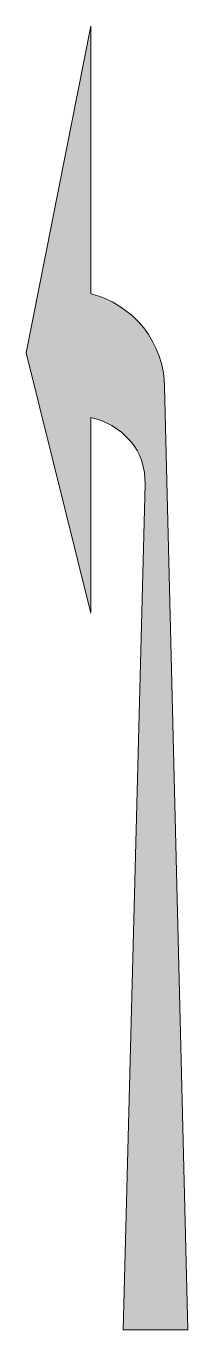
# Model space of a CAD drawing. Header units: metres. Extents: x 183 to 216, y 8 to 274.
import ezdxf

# ---------------------------------------------------------------- set-up
doc = ezdxf.new("R2010")
doc.units = ezdxf.units.M
doc.layers.add('FILL_WHITE_FFFFFF', color=7, linetype='Continuous', true_color=0xffffff)

msp = doc.modelspace()

# ---------------------------------------------------------------- hatches: boundary and pattern name
at = {"layer": 'FILL_WHITE_FFFFFF', "true_color": 0xffffff}
h = msp.add_hatch(color=7, dxfattribs=at)
h.dxf.hatch_style = 1
h.paths.add_polyline_path([(182.55, 207.45), (195.75, 274.05), (195.75, 219.45), (197.21, 219.04), (198.66, 218.5), (200.09, 217.82), (201.49, 217.01), (202.84, 216.08), (204.15, 215.02), (205.38, 213.84), (206.55, 212.55), (207.51, 211.17), (208.35, 209.75), (209.07, 208.28), (209.66, 206.77), (210.13, 205.24), (210.47, 203.69), (210.68, 202.12), (210.75, 200.55), (215.55, 8.25), (202.35, 8.25), (206.85, 180.75), (206.68, 183.04), (206.14, 185.32), (205.72, 186.43), (205.2, 187.5), (204.58, 188.51), (203.85, 189.45), (201.99, 191.25), (200.02, 192.64), (197.94, 193.63), (195.75, 194.25), (195.75, 154.35), (182.55, 207.45)])

# ---------------------------------------------------------------- linework, layer by layer
at = {"layer": 'FILL_WHITE_FFFFFF', "lineweight": 0, "true_color": 0xffffff}
msp.add_lwpolyline([(182.55, 207.45), (195.75, 274.05), (195.75, 219.45), (197.21, 219.04), (198.66, 218.5), (200.09, 217.82), (201.49, 217.01), (202.84, 216.08), (204.15, 215.02), (205.38, 213.84), (206.55, 212.55), (207.51, 211.17), (208.35, 209.75), (209.07, 208.28), (209.66, 206.77), (210.13, 205.24), (210.47, 203.69), (210.68, 202.12), (210.75, 200.55), (215.55, 8.25), (202.35, 8.25), (206.85, 180.75), (206.68, 183.04), (206.14, 185.32), (205.72, 186.43), (205.2, 187.5), (204.58, 188.51), (203.85, 189.45), (201.99, 191.25), (200.02, 192.64), (197.94, 193.63), (195.75, 194.25), (195.75, 154.35)], close=True, dxfattribs=at)

doc.saveas('drawing.dxf')
